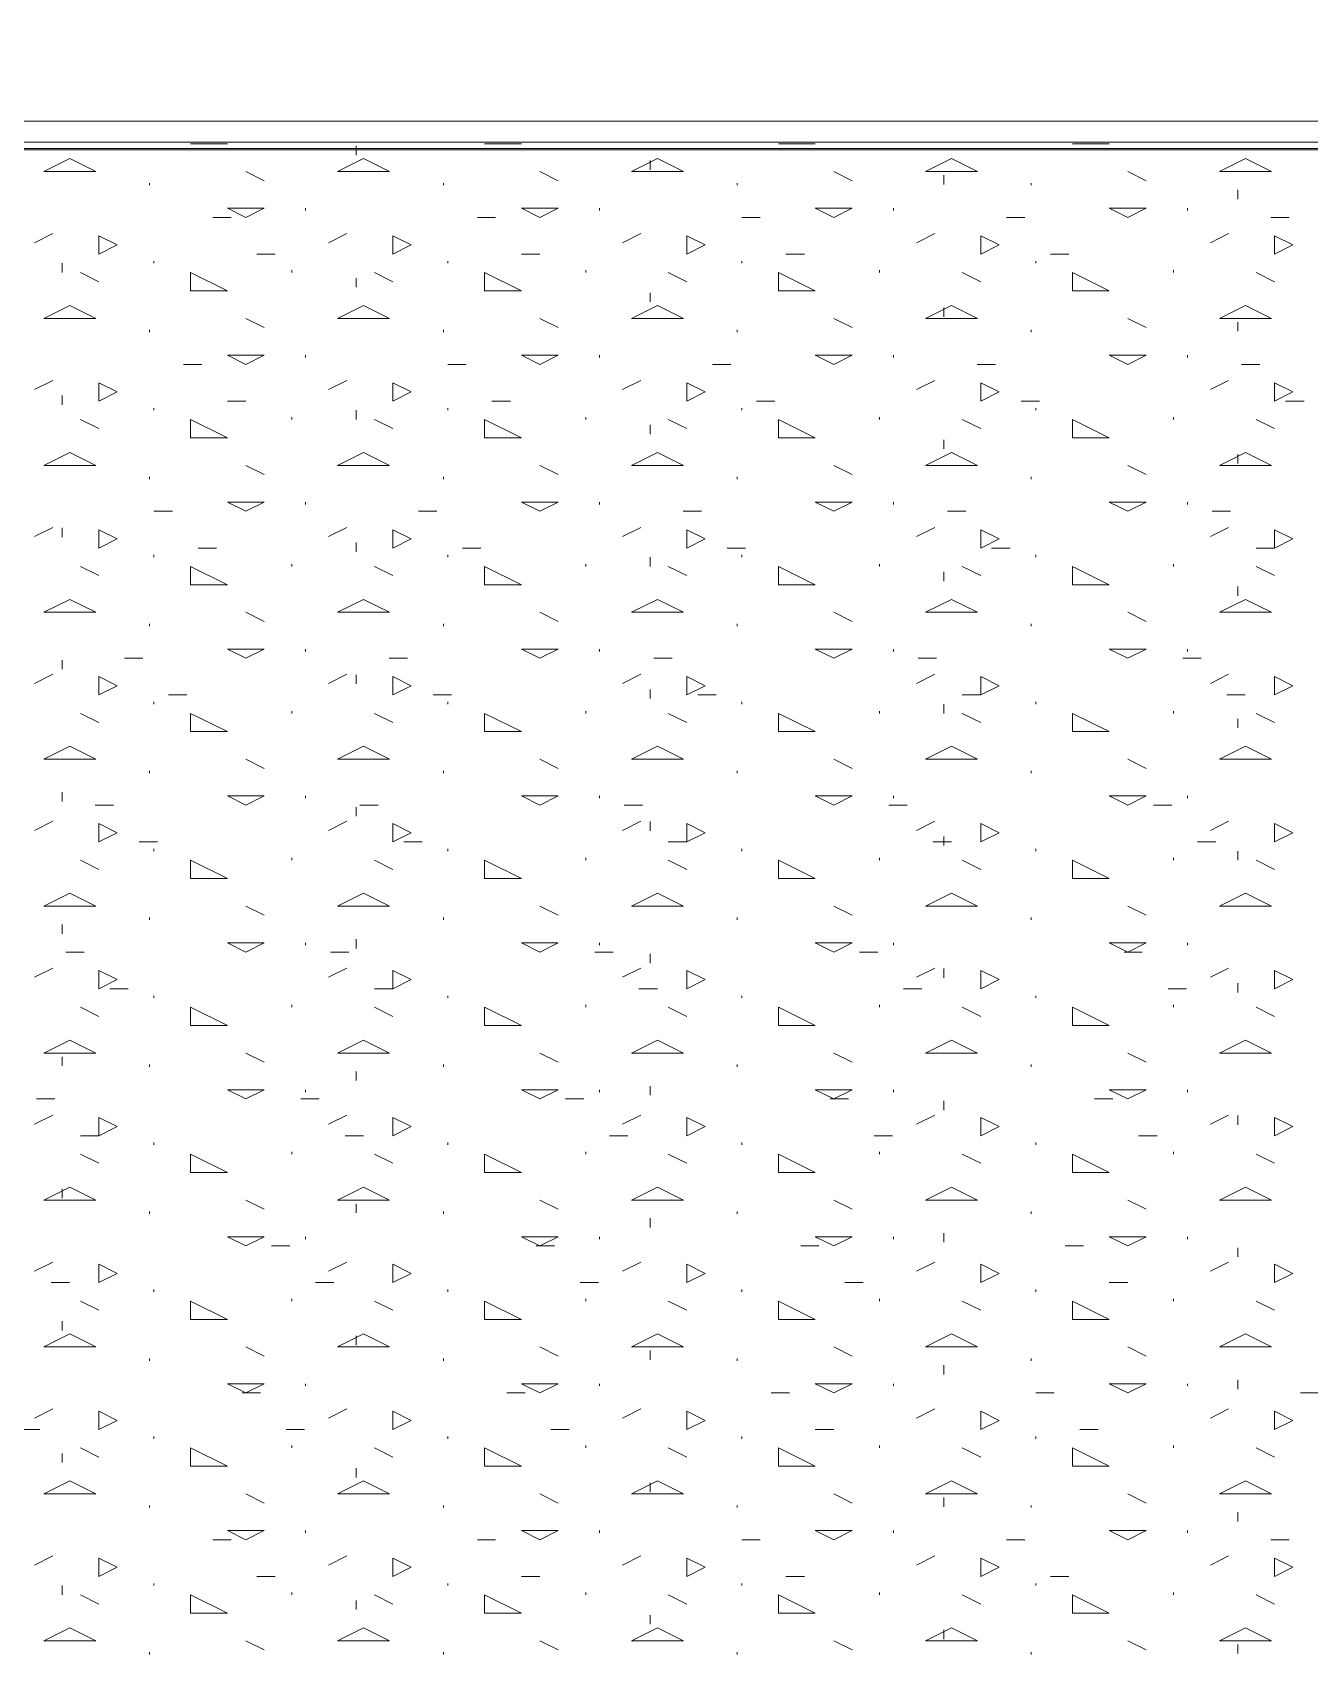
# Model space of a CAD drawing. Header units: inches. Extents: x 0.3 to 15.6, y 0.4 to 11.3.
# Drawn here: x 6.53 to 7.743, y 6.651 to 8.192 of the extents above; entities that cross this region are included whole.
import ezdxf

# ---------------------------------------------------------------- set-up
doc = ezdxf.new("R2010")
doc.units = ezdxf.units.IN
doc.header["$MEASUREMENT"] = 0
doc.layers.add('PDF_Geometry', color=7, linetype='Continuous')

msp = doc.modelspace()

# ---------------------------------------------------------------- linework, layer by layer
at = {"layer": 'PDF_Geometry', "lineweight": 5}
for points in [[(1.6316, 8.4067), (1.6247, 8.4067), (1.6247, 8.1081), (9.5009, 8.1081), (9.5009, 8.2855), (1.6247, 8.2855)], [(5.4732, 8.0882), (9.7518, 8.0882)], [(5.4736, 8.0821), (9.7518, 8.0821)], [(5.4736, 8.0809), (9.7518, 8.0809)], [(6.6806, 8.0865), (6.7155, 8.0865)], [(6.6806, 8.0865), (6.6806, 8.0865)], [(6.7155, 8.0865), (6.7155, 8.0865)], [(6.8377, 8.076), (6.8377, 8.0847)], [(6.9598, 8.0865), (6.9947, 8.0865)], [(6.9598, 8.0865), (6.9598, 8.0865)], [(6.9947, 8.0865), (6.9947, 8.0865)], [(7.239, 8.0865), (7.2739, 8.0865)], [(7.239, 8.0865), (7.239, 8.0865)], [(7.2739, 8.0865), (7.2739, 8.0865)], [(7.5182, 8.0865), (7.5531, 8.0865)], [(7.5182, 8.0865), (7.5182, 8.0865)], [(7.5531, 8.0865), (7.5531, 8.0865)], [(7.1169, 8.062), (7.1169, 8.0708)], [(6.6414, 8.0472), (6.6414, 8.0494)], [(6.7504, 8.0516), (6.733, 8.0603)], [(6.9206, 8.0472), (6.9206, 8.0494)], [(7.0296, 8.0516), (7.0122, 8.0603)], [(7.1998, 8.0472), (7.1998, 8.0494)], [(7.3088, 8.0516), (7.2914, 8.0603)], [(7.3961, 8.0481), (7.3961, 8.0568)], [(7.479, 8.0472), (7.479, 8.0494)], [(7.588, 8.0516), (7.5706, 8.0603)], [(7.6753, 8.0341), (7.6753, 8.0429)], [(6.7016, 8.0167), (6.719, 8.0167)], [(6.7897, 8.0232), (6.7897, 8.0254)], [(6.9529, 8.0167), (6.9703, 8.0167)], [(7.0689, 8.0232), (7.0689, 8.0254)], [(7.2041, 8.0167), (7.2216, 8.0167)], [(7.3481, 8.0232), (7.3481, 8.0254)], [(7.4554, 8.0167), (7.4729, 8.0167)], [(7.6273, 8.0232), (7.6273, 8.0254)], [(7.7067, 8.0167), (7.7241, 8.0167)], [(6.5323, 7.9927), (6.5498, 8.0014)], [(6.8115, 7.9927), (6.829, 8.0014)], [(7.0907, 7.9927), (7.1082, 8.0014)], [(7.3699, 7.9927), (7.3873, 8.0014)], [(7.6491, 7.9927), (7.6665, 8.0014)], [(6.5585, 7.9643), (6.5585, 7.9731)], [(6.6457, 7.9731), (6.6457, 7.9752)], [(6.7435, 7.9818), (6.7609, 7.9818)], [(6.9249, 7.9731), (6.9249, 7.9752)], [(6.9947, 7.9818), (7.0122, 7.9818)], [(7.2041, 7.9731), (7.2041, 7.9752)], [(7.246, 7.9818), (7.2635, 7.9818)], [(7.4833, 7.9731), (7.4833, 7.9752)], [(7.4973, 7.9818), (7.5147, 7.9818)], [(6.5934, 7.9556), (6.5759, 7.9643)], [(6.7766, 7.9643), (6.7766, 7.9665)], [(6.8377, 7.9504), (6.8377, 7.9591)], [(6.8726, 7.9556), (6.8551, 7.9643)], [(7.0558, 7.9643), (7.0558, 7.9665)], [(7.1518, 7.9556), (7.1343, 7.9643)], [(7.335, 7.9643), (7.335, 7.9665)], [(7.431, 7.9556), (7.4135, 7.9643)], [(7.6142, 7.9643), (7.6142, 7.9665)], [(7.7102, 7.9556), (7.6927, 7.9643)], [(7.1169, 7.9364), (7.1169, 7.9451)], [(7.3961, 7.9224), (7.3961, 7.9312)], [(6.6414, 7.9076), (6.6414, 7.9098)], [(6.7504, 7.912), (6.733, 7.9207)], [(6.9206, 7.9076), (6.9206, 7.9098)], [(7.0296, 7.912), (7.0122, 7.9207)], [(7.1998, 7.9076), (7.1998, 7.9098)], [(7.3088, 7.912), (7.2914, 7.9207)], [(7.479, 7.9076), (7.479, 7.9098)], [(7.588, 7.912), (7.5706, 7.9207)], [(7.6753, 7.9085), (7.6753, 7.9172)], [(6.6737, 7.8771), (6.6911, 7.8771)], [(6.7897, 7.8836), (6.7897, 7.8858)], [(6.9249, 7.8771), (6.9424, 7.8771)], [(7.0689, 7.8836), (7.0689, 7.8858)], [(7.1762, 7.8771), (7.1937, 7.8771)], [(7.3481, 7.8836), (7.3481, 7.8858)], [(7.4275, 7.8771), (7.4449, 7.8771)], [(7.6273, 7.8836), (7.6273, 7.8858)], [(7.6788, 7.8771), (7.6962, 7.8771)], [(6.5323, 7.8531), (6.5498, 7.8618)], [(6.8115, 7.8531), (6.829, 7.8618)], [(7.0907, 7.8531), (7.1082, 7.8618)], [(7.3699, 7.8531), (7.3873, 7.8618)], [(7.6491, 7.8531), (7.6665, 7.8618)], [(6.5585, 7.8387), (6.5585, 7.8474)], [(6.6457, 7.8335), (6.6457, 7.8356)], [(6.7155, 7.8422), (6.733, 7.8422)], [(6.8377, 7.8247), (6.8377, 7.8335)], [(6.9249, 7.8335), (6.9249, 7.8356)], [(6.9668, 7.8422), (6.9843, 7.8422)], [(7.2041, 7.8335), (7.2041, 7.8356)], [(7.2181, 7.8422), (7.2355, 7.8422)], [(7.4694, 7.8422), (7.4868, 7.8422)], [(7.4833, 7.8335), (7.4833, 7.8356)], [(7.7206, 7.8422), (7.7381, 7.8422)], [(6.5934, 7.816), (6.5759, 7.8247)], [(6.7766, 7.8247), (6.7766, 7.8269)], [(6.8726, 7.816), (6.8551, 7.8247)], [(7.0558, 7.8247), (7.0558, 7.8269)], [(7.1169, 7.8108), (7.1169, 7.8195)], [(7.1518, 7.816), (7.1343, 7.8247)], [(7.335, 7.8247), (7.335, 7.8269)], [(7.431, 7.816), (7.4135, 7.8247)], [(7.6142, 7.8247), (7.6142, 7.8269)], [(7.7102, 7.816), (7.6927, 7.8247)], [(7.3961, 7.7968), (7.3961, 7.8055)], [(7.6753, 7.7828), (7.6753, 7.7916)], [(6.6414, 7.768), (6.6414, 7.7702)], [(6.7504, 7.7724), (6.733, 7.7811)], [(6.9206, 7.768), (6.9206, 7.7702)], [(7.0296, 7.7724), (7.0122, 7.7811)], [(7.1998, 7.768), (7.1998, 7.7702)], [(7.3088, 7.7724), (7.2914, 7.7811)], [(7.479, 7.768), (7.479, 7.7702)], [(7.588, 7.7724), (7.5706, 7.7811)], [(6.6457, 7.7375), (6.6632, 7.7375)], [(6.7897, 7.744), (6.7897, 7.7462)], [(6.897, 7.7375), (6.9145, 7.7375)], [(7.0689, 7.744), (7.0689, 7.7462)], [(7.1483, 7.7375), (7.1657, 7.7375)], [(7.3481, 7.744), (7.3481, 7.7462)], [(7.3996, 7.7375), (7.417, 7.7375)], [(7.6273, 7.744), (7.6273, 7.7462)], [(7.6508, 7.7375), (7.6683, 7.7375)], [(6.5323, 7.7135), (6.5498, 7.7222)], [(6.5585, 7.713), (6.5585, 7.7218)], [(6.8115, 7.7135), (6.829, 7.7222)], [(7.0907, 7.7135), (7.1082, 7.7222)], [(7.3699, 7.7135), (7.3873, 7.7222)], [(7.6491, 7.7135), (7.6665, 7.7222)], [(6.8377, 7.6991), (6.8377, 7.7078)], [(6.6457, 7.6939), (6.6457, 7.696)], [(6.6876, 7.7026), (6.7051, 7.7026)], [(6.9249, 7.6939), (6.9249, 7.696)], [(6.9389, 7.7026), (6.9563, 7.7026)], [(7.1169, 7.6851), (7.1169, 7.6939)], [(7.1902, 7.7026), (7.2076, 7.7026)], [(7.2041, 7.6939), (7.2041, 7.696)], [(7.4414, 7.7026), (7.4589, 7.7026)], [(7.4833, 7.6939), (7.4833, 7.696)], [(7.6927, 7.7026), (7.7102, 7.7026)], [(6.5934, 7.6764), (6.5759, 7.6851)], [(6.7766, 7.6851), (6.7766, 7.6873)], [(6.8726, 7.6764), (6.8551, 7.6851)], [(7.0558, 7.6851), (7.0558, 7.6873)], [(7.1518, 7.6764), (7.1343, 7.6851)], [(7.335, 7.6851), (7.335, 7.6873)], [(7.3961, 7.6712), (7.3961, 7.6799)], [(7.431, 7.6764), (7.4135, 7.6851)], [(7.6142, 7.6851), (7.6142, 7.6873)], [(7.7102, 7.6764), (7.6927, 7.6851)], [(7.6753, 7.6572), (7.6753, 7.6659)], [(6.6414, 7.6284), (6.6414, 7.6306)], [(6.7504, 7.6328), (6.733, 7.6415)], [(6.9206, 7.6284), (6.9206, 7.6306)], [(7.0296, 7.6328), (7.0122, 7.6415)], [(7.1998, 7.6284), (7.1998, 7.6306)], [(7.3088, 7.6328), (7.2914, 7.6415)], [(7.479, 7.6284), (7.479, 7.6306)], [(7.588, 7.6328), (7.5706, 7.6415)], [(6.7897, 7.6044), (6.7897, 7.6066)], [(7.0689, 7.6044), (7.0689, 7.6066)], [(7.3481, 7.6044), (7.3481, 7.6066)], [(7.6273, 7.6044), (7.6273, 7.6066)], [(6.5585, 7.5874), (6.5585, 7.5961)], [(6.6178, 7.5979), (6.6353, 7.5979)], [(6.8691, 7.5979), (6.8865, 7.5979)], [(7.1204, 7.5979), (7.1378, 7.5979)], [(7.3716, 7.5979), (7.3891, 7.5979)], [(7.6229, 7.5979), (7.6404, 7.5979)], [(6.5323, 7.5739), (6.5498, 7.5826)], [(6.8115, 7.5739), (6.829, 7.5826)], [(6.8377, 7.5734), (6.8377, 7.5822)], [(7.0907, 7.5739), (7.1082, 7.5826)], [(7.1169, 7.5595), (7.1169, 7.5682)], [(7.3699, 7.5739), (7.3873, 7.5826)], [(7.6491, 7.5739), (7.6665, 7.5826)], [(6.6457, 7.5543), (6.6457, 7.5564)], [(6.6597, 7.563), (6.6771, 7.563)], [(6.911, 7.563), (6.9284, 7.563)], [(6.9249, 7.5543), (6.9249, 7.5564)], [(7.1623, 7.563), (7.1797, 7.563)], [(7.2041, 7.5543), (7.2041, 7.5564)], [(7.3961, 7.5455), (7.3961, 7.5543)], [(7.4135, 7.563), (7.431, 7.563)], [(7.4833, 7.5543), (7.4833, 7.5564)], [(7.6648, 7.563), (7.6823, 7.563)], [(6.5934, 7.5368), (6.5759, 7.5455)], [(6.7766, 7.5455), (6.7766, 7.5477)], [(6.8726, 7.5368), (6.8551, 7.5455)], [(7.0558, 7.5455), (7.0558, 7.5477)], [(7.1518, 7.5368), (7.1343, 7.5455)], [(7.335, 7.5455), (7.335, 7.5477)], [(7.431, 7.5368), (7.4135, 7.5455)], [(7.6142, 7.5455), (7.6142, 7.5477)], [(7.6753, 7.5316), (7.6753, 7.5403)], [(7.7102, 7.5368), (7.6927, 7.5455)], [(6.6414, 7.4888), (6.6414, 7.491)], [(6.7504, 7.4932), (6.733, 7.5019)], [(6.9206, 7.4888), (6.9206, 7.491)], [(7.0296, 7.4932), (7.0122, 7.5019)], [(7.1998, 7.4888), (7.1998, 7.491)], [(7.3088, 7.4932), (7.2914, 7.5019)], [(7.479, 7.4888), (7.479, 7.491)], [(7.588, 7.4932), (7.5706, 7.5019)], [(6.5585, 7.4618), (6.5585, 7.4705)], [(6.7897, 7.4648), (6.7897, 7.467)], [(7.0689, 7.4648), (7.0689, 7.467)], [(7.3481, 7.4648), (7.3481, 7.467)], [(7.6273, 7.4648), (7.6273, 7.467)], [(6.5899, 7.4583), (6.6073, 7.4583)], [(6.8377, 7.4478), (6.8377, 7.4565)], [(6.8412, 7.4583), (6.8586, 7.4583)], [(7.0925, 7.4583), (7.1099, 7.4583)], [(7.3437, 7.4583), (7.3612, 7.4583)], [(7.595, 7.4583), (7.6125, 7.4583)], [(6.5323, 7.4343), (6.5498, 7.443)], [(6.8115, 7.4343), (6.829, 7.443)], [(7.0907, 7.4343), (7.1082, 7.443)], [(7.1169, 7.4338), (7.1169, 7.4426)], [(7.3699, 7.4343), (7.3873, 7.443)], [(7.6491, 7.4343), (7.6665, 7.443)], [(6.6318, 7.4234), (6.6492, 7.4234)], [(6.6457, 7.4147), (6.6457, 7.4168)], [(6.8831, 7.4234), (6.9005, 7.4234)], [(6.9249, 7.4147), (6.9249, 7.4168)], [(7.1343, 7.4234), (7.1518, 7.4234)], [(7.2041, 7.4147), (7.2041, 7.4168)], [(7.3856, 7.4234), (7.4031, 7.4234)], [(7.3961, 7.4199), (7.3961, 7.4286)], [(7.4833, 7.4147), (7.4833, 7.4168)], [(7.6369, 7.4234), (7.6543, 7.4234)], [(7.6753, 7.4059), (7.6753, 7.4147)], [(6.5934, 7.3972), (6.5759, 7.4059)], [(6.7766, 7.4059), (6.7766, 7.4081)], [(6.8726, 7.3972), (6.8551, 7.4059)], [(7.0558, 7.4059), (7.0558, 7.4081)], [(7.1518, 7.3972), (7.1343, 7.4059)], [(7.335, 7.4059), (7.335, 7.4081)], [(7.431, 7.3972), (7.4135, 7.4059)], [(7.6142, 7.4059), (7.6142, 7.4081)], [(7.7102, 7.3972), (7.6927, 7.4059)], [(6.7504, 7.3536), (6.733, 7.3623)], [(7.0296, 7.3536), (7.0122, 7.3623)], [(7.3088, 7.3536), (7.2914, 7.3623)], [(7.588, 7.3536), (7.5706, 7.3623)], [(6.5585, 7.3361), (6.5585, 7.3449)], [(6.6414, 7.3492), (6.6414, 7.3514)], [(6.9206, 7.3492), (6.9206, 7.3514)], [(7.1998, 7.3492), (7.1998, 7.3514)], [(7.479, 7.3492), (7.479, 7.3514)], [(6.7897, 7.3252), (6.7897, 7.3274)], [(6.8377, 7.3222), (6.8377, 7.3309)], [(7.0689, 7.3252), (7.0689, 7.3274)], [(7.3481, 7.3252), (7.3481, 7.3274)], [(7.6273, 7.3252), (7.6273, 7.3274)], [(6.562, 7.3187), (6.5794, 7.3187)], [(6.8133, 7.3187), (6.8307, 7.3187)], [(7.0645, 7.3187), (7.082, 7.3187)], [(7.1169, 7.3082), (7.1169, 7.3169)], [(7.3158, 7.3187), (7.3333, 7.3187)], [(7.5671, 7.3187), (7.5845, 7.3187)], [(6.5323, 7.2947), (6.5498, 7.3034)], [(6.8115, 7.2947), (6.829, 7.3034)], [(7.0907, 7.2947), (7.1082, 7.3034)], [(7.3699, 7.2947), (7.3873, 7.3034)], [(7.3961, 7.2942), (7.3961, 7.303)], [(7.6491, 7.2947), (7.6665, 7.3034)], [(6.6039, 7.2838), (6.6213, 7.2838)], [(6.6457, 7.2751), (6.6457, 7.2772)], [(6.8551, 7.2838), (6.8726, 7.2838)], [(6.9249, 7.2751), (6.9249, 7.2772)], [(7.1064, 7.2838), (7.1239, 7.2838)], [(7.2041, 7.2751), (7.2041, 7.2772)], [(7.3577, 7.2838), (7.3751, 7.2838)], [(7.4833, 7.2751), (7.4833, 7.2772)], [(7.609, 7.2838), (7.6264, 7.2838)], [(7.6753, 7.2803), (7.6753, 7.289)], [(6.5934, 7.2576), (6.5759, 7.2663)], [(6.7766, 7.2663), (6.7766, 7.2685)], [(6.8726, 7.2576), (6.8551, 7.2663)], [(7.0558, 7.2663), (7.0558, 7.2685)], [(7.1518, 7.2576), (7.1343, 7.2663)], [(7.335, 7.2663), (7.335, 7.2685)], [(7.431, 7.2576), (7.4135, 7.2663)], [(7.6142, 7.2663), (7.6142, 7.2685)], [(7.7102, 7.2576), (7.6927, 7.2663)], [(6.5585, 7.2105), (6.5585, 7.2192)], [(6.7504, 7.214), (6.733, 7.2227)], [(7.0296, 7.214), (7.0122, 7.2227)], [(7.3088, 7.214), (7.2914, 7.2227)], [(7.588, 7.214), (7.5706, 7.2227)], [(6.6414, 7.2096), (6.6414, 7.2118)], [(6.8377, 7.1965), (6.8377, 7.2053)], [(6.9206, 7.2096), (6.9206, 7.2118)], [(7.1998, 7.2096), (7.1998, 7.2118)], [(7.479, 7.2096), (7.479, 7.2118)], [(6.7897, 7.1856), (6.7897, 7.1878)], [(7.0689, 7.1856), (7.0689, 7.1878)], [(7.1169, 7.1826), (7.1169, 7.1913)], [(7.3481, 7.1856), (7.3481, 7.1878)], [(7.6273, 7.1856), (7.6273, 7.1878)], [(6.5341, 7.1791), (6.5515, 7.1791)], [(6.7853, 7.1791), (6.8028, 7.1791)], [(7.0366, 7.1791), (7.0541, 7.1791)], [(7.2879, 7.1791), (7.3053, 7.1791)], [(7.3961, 7.1686), (7.3961, 7.1773)], [(7.5392, 7.1791), (7.5566, 7.1791)], [(6.5323, 7.1551), (6.5498, 7.1638)], [(6.8115, 7.1551), (6.829, 7.1638)], [(7.0907, 7.1551), (7.1082, 7.1638)], [(7.3699, 7.1551), (7.3873, 7.1638)], [(7.6491, 7.1551), (7.6665, 7.1638)], [(7.6753, 7.1546), (7.6753, 7.1634)], [(6.5759, 7.1442), (6.5934, 7.1442)], [(6.6457, 7.1355), (6.6457, 7.1376)], [(6.8272, 7.1442), (6.8447, 7.1442)], [(6.9249, 7.1355), (6.9249, 7.1376)], [(7.0785, 7.1442), (7.0959, 7.1442)], [(7.2041, 7.1355), (7.2041, 7.1376)], [(7.3298, 7.1442), (7.3472, 7.1442)], [(7.4833, 7.1355), (7.4833, 7.1376)], [(7.581, 7.1442), (7.5985, 7.1442)], [(6.5934, 7.118), (6.5759, 7.1267)], [(6.7766, 7.1267), (6.7766, 7.1289)], [(6.8726, 7.118), (6.8551, 7.1267)], [(7.0558, 7.1267), (7.0558, 7.1289)], [(7.1518, 7.118), (7.1343, 7.1267)], [(7.335, 7.1267), (7.335, 7.1289)], [(7.431, 7.118), (7.4135, 7.1267)], [(7.6142, 7.1267), (7.6142, 7.1289)], [(7.7102, 7.118), (7.6927, 7.1267)], [(6.5585, 7.0848), (6.5585, 7.0936)], [(6.7504, 7.0744), (6.733, 7.0831)], [(6.8377, 7.0709), (6.8377, 7.0796)], [(7.0296, 7.0744), (7.0122, 7.0831)], [(7.3088, 7.0744), (7.2914, 7.0831)], [(7.588, 7.0744), (7.5706, 7.0831)], [(6.6414, 7.07), (6.6414, 7.0722)], [(6.9206, 7.07), (6.9206, 7.0722)], [(7.1169, 7.0569), (7.1169, 7.0657)], [(7.1998, 7.07), (7.1998, 7.0722)], [(7.479, 7.07), (7.479, 7.0722)], [(6.7897, 7.046), (6.7897, 7.0482)], [(7.0689, 7.046), (7.0689, 7.0482)], [(7.3481, 7.046), (7.3481, 7.0482)], [(7.3961, 7.043), (7.3961, 7.0517)], [(7.6273, 7.046), (7.6273, 7.0482)], [(6.7574, 7.0395), (6.7749, 7.0395)], [(7.0087, 7.0395), (7.0261, 7.0395)], [(7.26, 7.0395), (7.2774, 7.0395)], [(7.5112, 7.0395), (7.5287, 7.0395)], [(7.6753, 7.029), (7.6753, 7.0377)], [(6.5323, 7.0155), (6.5498, 7.0242)], [(6.8115, 7.0155), (6.829, 7.0242)], [(7.0907, 7.0155), (7.1082, 7.0242)], [(7.3699, 7.0155), (7.3873, 7.0242)], [(7.6491, 7.0155), (7.6665, 7.0242)], [(6.548, 7.0046), (6.5655, 7.0046)], [(6.6457, 6.9959), (6.6457, 6.998)], [(6.7993, 7.0046), (6.8167, 7.0046)], [(6.9249, 6.9959), (6.9249, 6.998)], [(7.0506, 7.0046), (7.068, 7.0046)], [(7.2041, 6.9959), (7.2041, 6.998)], [(7.3018, 7.0046), (7.3193, 7.0046)], [(7.4833, 6.9959), (7.4833, 6.998)], [(7.5531, 7.0046), (7.5706, 7.0046)], [(6.5934, 6.9784), (6.5759, 6.9871)], [(6.7766, 6.9871), (6.7766, 6.9893)], [(6.8726, 6.9784), (6.8551, 6.9871)], [(7.0558, 6.9871), (7.0558, 6.9893)], [(7.1518, 6.9784), (7.1343, 6.9871)], [(7.335, 6.9871), (7.335, 6.9893)], [(7.431, 6.9784), (7.4135, 6.9871)], [(7.6142, 6.9871), (7.6142, 6.9893)], [(7.7102, 6.9784), (7.6927, 6.9871)], [(6.5585, 6.9592), (6.5585, 6.9679)], [(6.8377, 6.9452), (6.8377, 6.954)], [(6.7504, 6.9348), (6.733, 6.9435)], [(7.0296, 6.9348), (7.0122, 6.9435)], [(7.1169, 6.9313), (7.1169, 6.94)], [(7.3088, 6.9348), (7.2914, 6.9435)], [(7.588, 6.9348), (7.5706, 6.9435)], [(6.6414, 6.9304), (6.6414, 6.9326)], [(6.9206, 6.9304), (6.9206, 6.9326)], [(7.1998, 6.9304), (7.1998, 6.9326)], [(7.3961, 6.9173), (7.3961, 6.9261)], [(7.479, 6.9304), (7.479, 6.9326)], [(6.7897, 6.9064), (6.7897, 6.9086)], [(7.0689, 6.9064), (7.0689, 6.9086)], [(7.3481, 6.9064), (7.3481, 6.9086)], [(7.6273, 6.9064), (7.6273, 6.9086)], [(7.6753, 6.9034), (7.6753, 6.9121)], [(6.7295, 6.8999), (6.7469, 6.8999)], [(6.9808, 6.8999), (6.9982, 6.8999)], [(7.2321, 6.8999), (7.2495, 6.8999)], [(7.4833, 6.8999), (7.5008, 6.8999)], [(7.7346, 6.8999), (7.7521, 6.8999)], [(6.5323, 6.8759), (6.5498, 6.8846)], [(6.8115, 6.8759), (6.829, 6.8846)], [(7.0907, 6.8759), (7.1082, 6.8846)], [(7.3699, 6.8759), (7.3873, 6.8846)], [(7.6491, 6.8759), (7.6665, 6.8846)], [(6.5201, 6.865), (6.5375, 6.865)], [(6.7714, 6.865), (6.7888, 6.865)], [(7.0227, 6.865), (7.0401, 6.865)], [(7.2739, 6.865), (7.2914, 6.865)], [(7.5252, 6.865), (7.5427, 6.865)], [(6.5934, 6.8388), (6.5759, 6.8475)], [(6.6457, 6.8563), (6.6457, 6.8584)], [(6.7766, 6.8475), (6.7766, 6.8497)], [(6.8726, 6.8388), (6.8551, 6.8475)], [(6.9249, 6.8563), (6.9249, 6.8584)], [(7.0558, 6.8475), (7.0558, 6.8497)], [(7.1518, 6.8388), (7.1343, 6.8475)], [(7.2041, 6.8563), (7.2041, 6.8584)], [(7.335, 6.8475), (7.335, 6.8497)], [(7.431, 6.8388), (7.4135, 6.8475)], [(7.4833, 6.8563), (7.4833, 6.8584)], [(7.6142, 6.8475), (7.6142, 6.8497)], [(7.7102, 6.8388), (7.6927, 6.8475)], [(6.5585, 6.8336), (6.5585, 6.8423)], [(6.8377, 6.8196), (6.8377, 6.8283)], [(7.1169, 6.8056), (7.1169, 6.8144)], [(6.7504, 6.7952), (6.733, 6.8039)], [(7.0296, 6.7952), (7.0122, 6.8039)], [(7.3088, 6.7952), (7.2914, 6.8039)], [(7.3961, 6.7917), (7.3961, 6.8004)], [(7.588, 6.7952), (7.5706, 6.8039)], [(6.6414, 6.7908), (6.6414, 6.793)], [(6.9206, 6.7908), (6.9206, 6.793)], [(7.1998, 6.7908), (7.1998, 6.793)], [(7.479, 6.7908), (7.479, 6.793)], [(7.6753, 6.7777), (7.6753, 6.7865)], [(6.7897, 6.7668), (6.7897, 6.769)], [(7.0689, 6.7668), (7.0689, 6.769)], [(7.3481, 6.7668), (7.3481, 6.769)], [(7.6273, 6.7668), (7.6273, 6.769)], [(6.7016, 6.7603), (6.719, 6.7603)], [(6.9529, 6.7603), (6.9703, 6.7603)], [(7.2041, 6.7603), (7.2216, 6.7603)], [(7.4554, 6.7603), (7.4729, 6.7603)], [(7.7067, 6.7603), (7.7241, 6.7603)], [(6.5323, 6.7363), (6.5498, 6.745)], [(6.8115, 6.7363), (6.829, 6.745)], [(7.0907, 6.7363), (7.1082, 6.745)], [(7.3699, 6.7363), (7.3873, 6.745)], [(7.6491, 6.7363), (7.6665, 6.745)], [(6.7435, 6.7254), (6.7609, 6.7254)], [(6.9947, 6.7254), (7.0122, 6.7254)], [(7.246, 6.7254), (7.2635, 6.7254)], [(7.4973, 6.7254), (7.5147, 6.7254)], [(6.5585, 6.7079), (6.5585, 6.7167)], [(6.5934, 6.6992), (6.5759, 6.7079)], [(6.6457, 6.7167), (6.6457, 6.7188)], [(6.7766, 6.7079), (6.7766, 6.7101)], [(6.8726, 6.6992), (6.8551, 6.7079)], [(6.9249, 6.7167), (6.9249, 6.7188)], [(7.0558, 6.7079), (7.0558, 6.7101)], [(7.1518, 6.6992), (7.1343, 6.7079)], [(7.2041, 6.7167), (7.2041, 6.7188)], [(7.335, 6.7079), (7.335, 6.7101)], [(7.431, 6.6992), (7.4135, 6.7079)], [(7.4833, 6.7167), (7.4833, 6.7188)], [(7.6142, 6.7079), (7.6142, 6.7101)], [(7.7102, 6.6992), (7.6927, 6.7079)], [(6.8377, 6.694), (6.8377, 6.7027)], [(7.1169, 6.68), (7.1169, 6.6887)], [(7.3961, 6.666), (7.3961, 6.6748)], [(6.7504, 6.6556), (6.733, 6.6643)], [(7.0296, 6.6556), (7.0122, 6.6643)], [(7.3088, 6.6556), (7.2914, 6.6643)], [(7.588, 6.6556), (7.5706, 6.6643)], [(7.6753, 6.6521), (7.6753, 6.6608)], [(6.6414, 6.6512), (6.6414, 6.6534)], [(6.9206, 6.6512), (6.9206, 6.6534)], [(7.1998, 6.6512), (7.1998, 6.6534)], [(7.479, 6.6512), (7.479, 6.6534)]]:
    msp.add_lwpolyline(points, dxfattribs=at)
for points in [[(6.5657, 8.0726), (6.541, 8.0603), (6.5904, 8.0603)], [(6.8449, 8.0726), (6.8202, 8.0603), (6.8696, 8.0603)], [(7.1241, 8.0726), (7.0994, 8.0603), (7.1488, 8.0603)], [(7.4033, 8.0726), (7.3786, 8.0603), (7.428, 8.0603)], [(7.6825, 8.0726), (7.6578, 8.0603), (7.7072, 8.0603)], [(6.7155, 8.0254), (6.7504, 8.0254), (6.733, 8.0167)], [(6.9947, 8.0254), (7.0296, 8.0254), (7.0122, 8.0167)], [(7.2739, 8.0254), (7.3088, 8.0254), (7.2914, 8.0167)], [(7.5531, 8.0254), (7.588, 8.0254), (7.5706, 8.0167)], [(6.5934, 7.9992), (6.6108, 7.9905), (6.5934, 7.9818)], [(6.8726, 7.9992), (6.89, 7.9905), (6.8726, 7.9818)], [(7.1518, 7.9992), (7.1692, 7.9905), (7.1518, 7.9818)], [(7.431, 7.9992), (7.4484, 7.9905), (7.431, 7.9818)], [(7.7102, 7.9992), (7.7276, 7.9905), (7.7102, 7.9818)], [(6.6806, 7.9643), (6.6806, 7.9469), (6.7155, 7.9469)], [(6.9598, 7.9643), (6.9598, 7.9469), (6.9947, 7.9469)], [(7.239, 7.9643), (7.239, 7.9469), (7.2739, 7.9469)], [(7.5182, 7.9643), (7.5182, 7.9469), (7.5531, 7.9469)], [(6.5657, 7.933), (6.541, 7.9207), (6.5904, 7.9207)], [(6.8449, 7.933), (6.8202, 7.9207), (6.8696, 7.9207)], [(7.1241, 7.933), (7.0994, 7.9207), (7.1488, 7.9207)], [(7.4033, 7.933), (7.3786, 7.9207), (7.428, 7.9207)], [(7.6825, 7.933), (7.6578, 7.9207), (7.7072, 7.9207)], [(6.7155, 7.8858), (6.7504, 7.8858), (6.733, 7.8771)], [(6.9947, 7.8858), (7.0296, 7.8858), (7.0122, 7.8771)], [(7.2739, 7.8858), (7.3088, 7.8858), (7.2914, 7.8771)], [(7.5531, 7.8858), (7.588, 7.8858), (7.5706, 7.8771)], [(6.5934, 7.8596), (6.6108, 7.8509), (6.5934, 7.8422)], [(6.8726, 7.8596), (6.89, 7.8509), (6.8726, 7.8422)], [(7.1518, 7.8596), (7.1692, 7.8509), (7.1518, 7.8422)], [(7.431, 7.8596), (7.4484, 7.8509), (7.431, 7.8422)], [(7.7102, 7.8596), (7.7276, 7.8509), (7.7102, 7.8422)], [(6.6806, 7.8247), (6.6806, 7.8073), (6.7155, 7.8073)], [(6.9598, 7.8247), (6.9598, 7.8073), (6.9947, 7.8073)], [(7.239, 7.8247), (7.239, 7.8073), (7.2739, 7.8073)], [(7.5182, 7.8247), (7.5182, 7.8073), (7.5531, 7.8073)], [(6.5657, 7.7934), (6.541, 7.7811), (6.5904, 7.7811)], [(6.8449, 7.7934), (6.8202, 7.7811), (6.8696, 7.7811)], [(7.1241, 7.7934), (7.0994, 7.7811), (7.1488, 7.7811)], [(7.4033, 7.7934), (7.3786, 7.7811), (7.428, 7.7811)], [(7.6825, 7.7934), (7.6578, 7.7811), (7.7072, 7.7811)], [(6.7155, 7.7462), (6.7504, 7.7462), (6.733, 7.7375)], [(6.9947, 7.7462), (7.0296, 7.7462), (7.0122, 7.7375)], [(7.2739, 7.7462), (7.3088, 7.7462), (7.2914, 7.7375)], [(7.5531, 7.7462), (7.588, 7.7462), (7.5706, 7.7375)], [(6.5934, 7.72), (6.6108, 7.7113), (6.5934, 7.7026)], [(6.8726, 7.72), (6.89, 7.7113), (6.8726, 7.7026)], [(7.1518, 7.72), (7.1692, 7.7113), (7.1518, 7.7026)], [(7.431, 7.72), (7.4484, 7.7113), (7.431, 7.7026)], [(7.7102, 7.72), (7.7276, 7.7113), (7.7102, 7.7026)], [(6.6806, 7.6851), (6.6806, 7.6677), (6.7155, 7.6677)], [(6.9598, 7.6851), (6.9598, 7.6677), (6.9947, 7.6677)], [(7.239, 7.6851), (7.239, 7.6677), (7.2739, 7.6677)], [(7.5182, 7.6851), (7.5182, 7.6677), (7.5531, 7.6677)], [(6.5657, 7.6538), (6.541, 7.6415), (6.5904, 7.6415)], [(6.8449, 7.6538), (6.8202, 7.6415), (6.8696, 7.6415)], [(7.1241, 7.6538), (7.0994, 7.6415), (7.1488, 7.6415)], [(7.4033, 7.6538), (7.3786, 7.6415), (7.428, 7.6415)], [(7.6825, 7.6538), (7.6578, 7.6415), (7.7072, 7.6415)], [(6.7155, 7.6066), (6.7504, 7.6066), (6.733, 7.5979)], [(6.9947, 7.6066), (7.0296, 7.6066), (7.0122, 7.5979)], [(7.2739, 7.6066), (7.3088, 7.6066), (7.2914, 7.5979)], [(7.5531, 7.6066), (7.588, 7.6066), (7.5706, 7.5979)], [(6.5934, 7.5804), (6.6108, 7.5717), (6.5934, 7.563)], [(6.8726, 7.5804), (6.89, 7.5717), (6.8726, 7.563)], [(7.1518, 7.5804), (7.1692, 7.5717), (7.1518, 7.563)], [(7.431, 7.5804), (7.4484, 7.5717), (7.431, 7.563)], [(7.7102, 7.5804), (7.7276, 7.5717), (7.7102, 7.563)], [(6.6806, 7.5455), (6.6806, 7.5281), (6.7155, 7.5281)], [(6.9598, 7.5455), (6.9598, 7.5281), (6.9947, 7.5281)], [(7.239, 7.5455), (7.239, 7.5281), (7.2739, 7.5281)], [(7.5182, 7.5455), (7.5182, 7.5281), (7.5531, 7.5281)], [(6.5657, 7.5142), (6.541, 7.5019), (6.5904, 7.5019)], [(6.8449, 7.5142), (6.8202, 7.5019), (6.8696, 7.5019)], [(7.1241, 7.5142), (7.0994, 7.5019), (7.1488, 7.5019)], [(7.4033, 7.5142), (7.3786, 7.5019), (7.428, 7.5019)], [(7.6825, 7.5142), (7.6578, 7.5019), (7.7072, 7.5019)], [(6.7155, 7.467), (6.7504, 7.467), (6.733, 7.4583)], [(6.9947, 7.467), (7.0296, 7.467), (7.0122, 7.4583)], [(7.2739, 7.467), (7.3088, 7.467), (7.2914, 7.4583)], [(7.5531, 7.467), (7.588, 7.467), (7.5706, 7.4583)], [(6.5934, 7.4408), (6.6108, 7.4321), (6.5934, 7.4234)], [(6.8726, 7.4408), (6.89, 7.4321), (6.8726, 7.4234)], [(7.1518, 7.4408), (7.1692, 7.4321), (7.1518, 7.4234)], [(7.431, 7.4408), (7.4484, 7.4321), (7.431, 7.4234)], [(7.7102, 7.4408), (7.7276, 7.4321), (7.7102, 7.4234)], [(6.6806, 7.4059), (6.6806, 7.3885), (6.7155, 7.3885)], [(6.9598, 7.4059), (6.9598, 7.3885), (6.9947, 7.3885)], [(7.239, 7.4059), (7.239, 7.3885), (7.2739, 7.3885)], [(7.5182, 7.4059), (7.5182, 7.3885), (7.5531, 7.3885)], [(6.5657, 7.3746), (6.541, 7.3623), (6.5904, 7.3623)], [(6.8449, 7.3746), (6.8202, 7.3623), (6.8696, 7.3623)], [(7.1241, 7.3746), (7.0994, 7.3623), (7.1488, 7.3623)], [(7.4033, 7.3746), (7.3786, 7.3623), (7.428, 7.3623)], [(7.6825, 7.3746), (7.6578, 7.3623), (7.7072, 7.3623)], [(6.7155, 7.3274), (6.7504, 7.3274), (6.733, 7.3187)], [(6.9947, 7.3274), (7.0296, 7.3274), (7.0122, 7.3187)], [(7.2739, 7.3274), (7.3088, 7.3274), (7.2914, 7.3187)], [(7.5531, 7.3274), (7.588, 7.3274), (7.5706, 7.3187)], [(6.5934, 7.3012), (6.6108, 7.2925), (6.5934, 7.2838)], [(6.8726, 7.3012), (6.89, 7.2925), (6.8726, 7.2838)], [(7.1518, 7.3012), (7.1692, 7.2925), (7.1518, 7.2838)], [(7.431, 7.3012), (7.4484, 7.2925), (7.431, 7.2838)], [(7.7102, 7.3012), (7.7276, 7.2925), (7.7102, 7.2838)], [(6.6806, 7.2663), (6.6806, 7.2489), (6.7155, 7.2489)], [(6.9598, 7.2663), (6.9598, 7.2489), (6.9947, 7.2489)], [(7.239, 7.2663), (7.239, 7.2489), (7.2739, 7.2489)], [(7.5182, 7.2663), (7.5182, 7.2489), (7.5531, 7.2489)], [(6.5657, 7.235), (6.541, 7.2227), (6.5904, 7.2227)], [(6.8449, 7.235), (6.8202, 7.2227), (6.8696, 7.2227)], [(7.1241, 7.235), (7.0994, 7.2227), (7.1488, 7.2227)], [(7.4033, 7.235), (7.3786, 7.2227), (7.428, 7.2227)], [(7.6825, 7.235), (7.6578, 7.2227), (7.7072, 7.2227)], [(6.7155, 7.1878), (6.7504, 7.1878), (6.733, 7.1791)], [(6.9947, 7.1878), (7.0296, 7.1878), (7.0122, 7.1791)], [(7.2739, 7.1878), (7.3088, 7.1878), (7.2914, 7.1791)], [(7.5531, 7.1878), (7.588, 7.1878), (7.5706, 7.1791)], [(6.5934, 7.1616), (6.6108, 7.1529), (6.5934, 7.1442)], [(6.8726, 7.1616), (6.89, 7.1529), (6.8726, 7.1442)], [(7.1518, 7.1616), (7.1692, 7.1529), (7.1518, 7.1442)], [(7.431, 7.1616), (7.4484, 7.1529), (7.431, 7.1442)], [(7.7102, 7.1616), (7.7276, 7.1529), (7.7102, 7.1442)], [(6.6806, 7.1267), (6.6806, 7.1093), (6.7155, 7.1093)], [(6.9598, 7.1267), (6.9598, 7.1093), (6.9947, 7.1093)], [(7.239, 7.1267), (7.239, 7.1093), (7.2739, 7.1093)], [(7.5182, 7.1267), (7.5182, 7.1093), (7.5531, 7.1093)], [(6.5657, 7.0954), (6.541, 7.0831), (6.5904, 7.0831)], [(6.8449, 7.0954), (6.8202, 7.0831), (6.8696, 7.0831)], [(7.1241, 7.0954), (7.0994, 7.0831), (7.1488, 7.0831)], [(7.4033, 7.0954), (7.3786, 7.0831), (7.428, 7.0831)], [(7.6825, 7.0954), (7.6578, 7.0831), (7.7072, 7.0831)], [(6.7155, 7.0482), (6.7504, 7.0482), (6.733, 7.0395)], [(6.9947, 7.0482), (7.0296, 7.0482), (7.0122, 7.0395)], [(7.2739, 7.0482), (7.3088, 7.0482), (7.2914, 7.0395)], [(7.5531, 7.0482), (7.588, 7.0482), (7.5706, 7.0395)], [(6.5934, 7.022), (6.6108, 7.0133), (6.5934, 7.0046)], [(6.8726, 7.022), (6.89, 7.0133), (6.8726, 7.0046)], [(7.1518, 7.022), (7.1692, 7.0133), (7.1518, 7.0046)], [(7.431, 7.022), (7.4484, 7.0133), (7.431, 7.0046)], [(7.7102, 7.022), (7.7276, 7.0133), (7.7102, 7.0046)], [(6.6806, 6.9871), (6.6806, 6.9697), (6.7155, 6.9697)], [(6.9598, 6.9871), (6.9598, 6.9697), (6.9947, 6.9697)], [(7.239, 6.9871), (7.239, 6.9697), (7.2739, 6.9697)], [(7.5182, 6.9871), (7.5182, 6.9697), (7.5531, 6.9697)], [(6.5657, 6.9558), (6.541, 6.9435), (6.5904, 6.9435)], [(6.8449, 6.9558), (6.8202, 6.9435), (6.8696, 6.9435)], [(7.1241, 6.9558), (7.0994, 6.9435), (7.1488, 6.9435)], [(7.4033, 6.9558), (7.3786, 6.9435), (7.428, 6.9435)], [(7.6825, 6.9558), (7.6578, 6.9435), (7.7072, 6.9435)], [(6.7155, 6.9086), (6.7504, 6.9086), (6.733, 6.8999)], [(6.9947, 6.9086), (7.0296, 6.9086), (7.0122, 6.8999)], [(7.2739, 6.9086), (7.3088, 6.9086), (7.2914, 6.8999)], [(7.5531, 6.9086), (7.588, 6.9086), (7.5706, 6.8999)], [(6.5934, 6.8824), (6.6108, 6.8737), (6.5934, 6.865)], [(6.8726, 6.8824), (6.89, 6.8737), (6.8726, 6.865)], [(7.1518, 6.8824), (7.1692, 6.8737), (7.1518, 6.865)], [(7.431, 6.8824), (7.4484, 6.8737), (7.431, 6.865)], [(7.7102, 6.8824), (7.7276, 6.8737), (7.7102, 6.865)], [(6.6806, 6.8475), (6.6806, 6.8301), (6.7155, 6.8301)], [(6.9598, 6.8475), (6.9598, 6.8301), (6.9947, 6.8301)], [(7.239, 6.8475), (7.239, 6.8301), (7.2739, 6.8301)], [(7.5182, 6.8475), (7.5182, 6.8301), (7.5531, 6.8301)], [(6.5657, 6.8162), (6.541, 6.8039), (6.5904, 6.8039)], [(6.8449, 6.8162), (6.8202, 6.8039), (6.8696, 6.8039)], [(7.1241, 6.8162), (7.0994, 6.8039), (7.1488, 6.8039)], [(7.4033, 6.8162), (7.3786, 6.8039), (7.428, 6.8039)], [(7.6825, 6.8162), (7.6578, 6.8039), (7.7072, 6.8039)], [(6.7155, 6.769), (6.7504, 6.769), (6.733, 6.7603)], [(6.9947, 6.769), (7.0296, 6.769), (7.0122, 6.7603)], [(7.2739, 6.769), (7.3088, 6.769), (7.2914, 6.7603)], [(7.5531, 6.769), (7.588, 6.769), (7.5706, 6.7603)], [(6.5934, 6.7428), (6.6108, 6.7341), (6.5934, 6.7254)], [(6.8726, 6.7428), (6.89, 6.7341), (6.8726, 6.7254)], [(7.1518, 6.7428), (7.1692, 6.7341), (7.1518, 6.7254)], [(7.431, 6.7428), (7.4484, 6.7341), (7.431, 6.7254)], [(7.7102, 6.7428), (7.7276, 6.7341), (7.7102, 6.7254)], [(6.6806, 6.7079), (6.6806, 6.6905), (6.7155, 6.6905)], [(6.9598, 6.7079), (6.9598, 6.6905), (6.9947, 6.6905)], [(7.239, 6.7079), (7.239, 6.6905), (7.2739, 6.6905)], [(7.5182, 6.7079), (7.5182, 6.6905), (7.5531, 6.6905)], [(6.5657, 6.6766), (6.541, 6.6643), (6.5904, 6.6643)], [(6.8449, 6.6766), (6.8202, 6.6643), (6.8696, 6.6643)], [(7.1241, 6.6766), (7.0994, 6.6643), (7.1488, 6.6643)], [(7.4033, 6.6766), (7.3786, 6.6643), (7.428, 6.6643)], [(7.6825, 6.6766), (7.6578, 6.6643), (7.7072, 6.6643)]]:
    msp.add_lwpolyline(points, close=True, dxfattribs=at)

doc.saveas('drawing.dxf')
